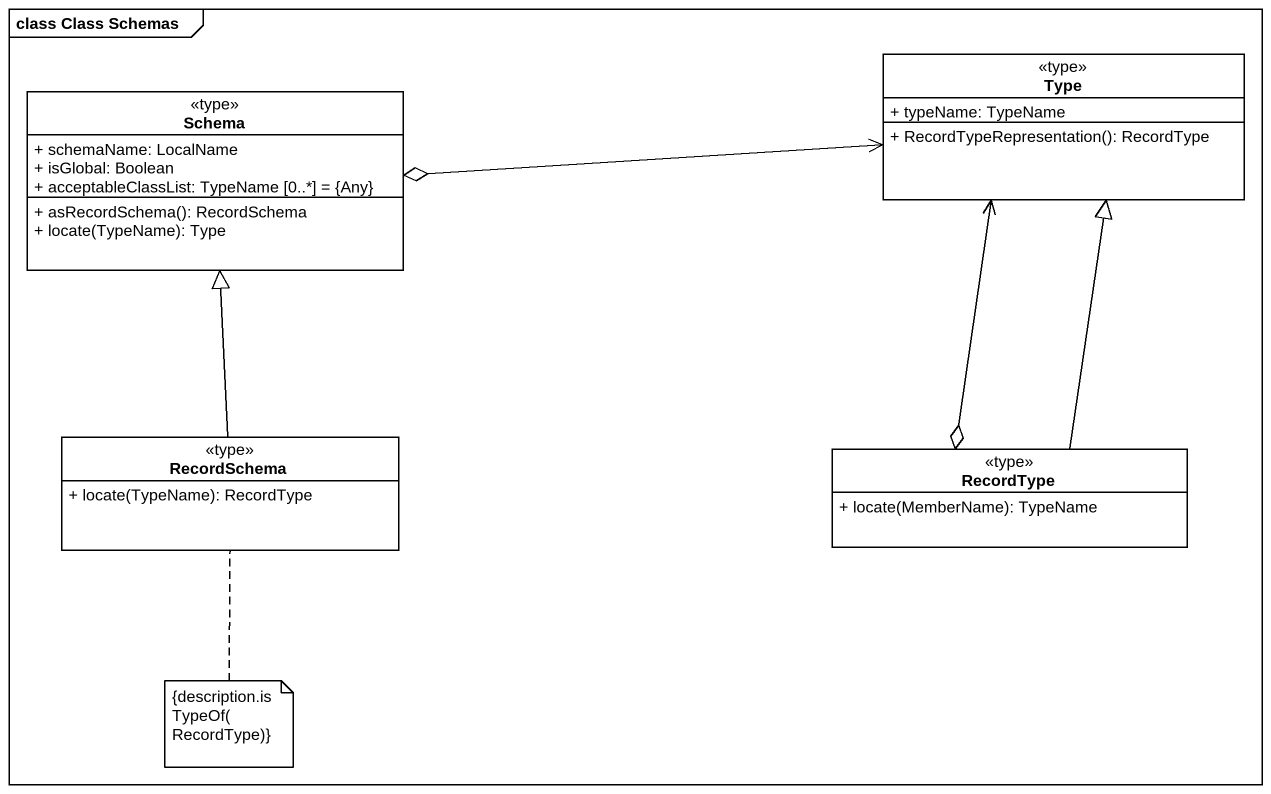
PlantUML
@startuml
mainframe class Class Schemas
hide circle
hide empty members
skinparam classAttributeIconSize 0
class Schema <<type>> {
  + schemaName: LocalName
  + isGlobal: Boolean
  + acceptableClassList: TypeName [0..*] = {Any}
  + asRecordSchema(): RecordSchema
  + locate(TypeName): Type
}
class Type <<type>> {
  + typeName: TypeName
  + RecordTypeRepresentation(): RecordType
}
class RecordSchema <<type>> {
  + locate(TypeName): RecordType
}
class RecordType <<type>> {
  + locate(MemberName): TypeName
}
Schema o-right-> Type
RecordSchema -up-|> Schema
RecordType o-up-> Type
RecordType -up-|> Type
note bottom of RecordSchema : {description.isTypeOf(RecordType)}
@enduml
